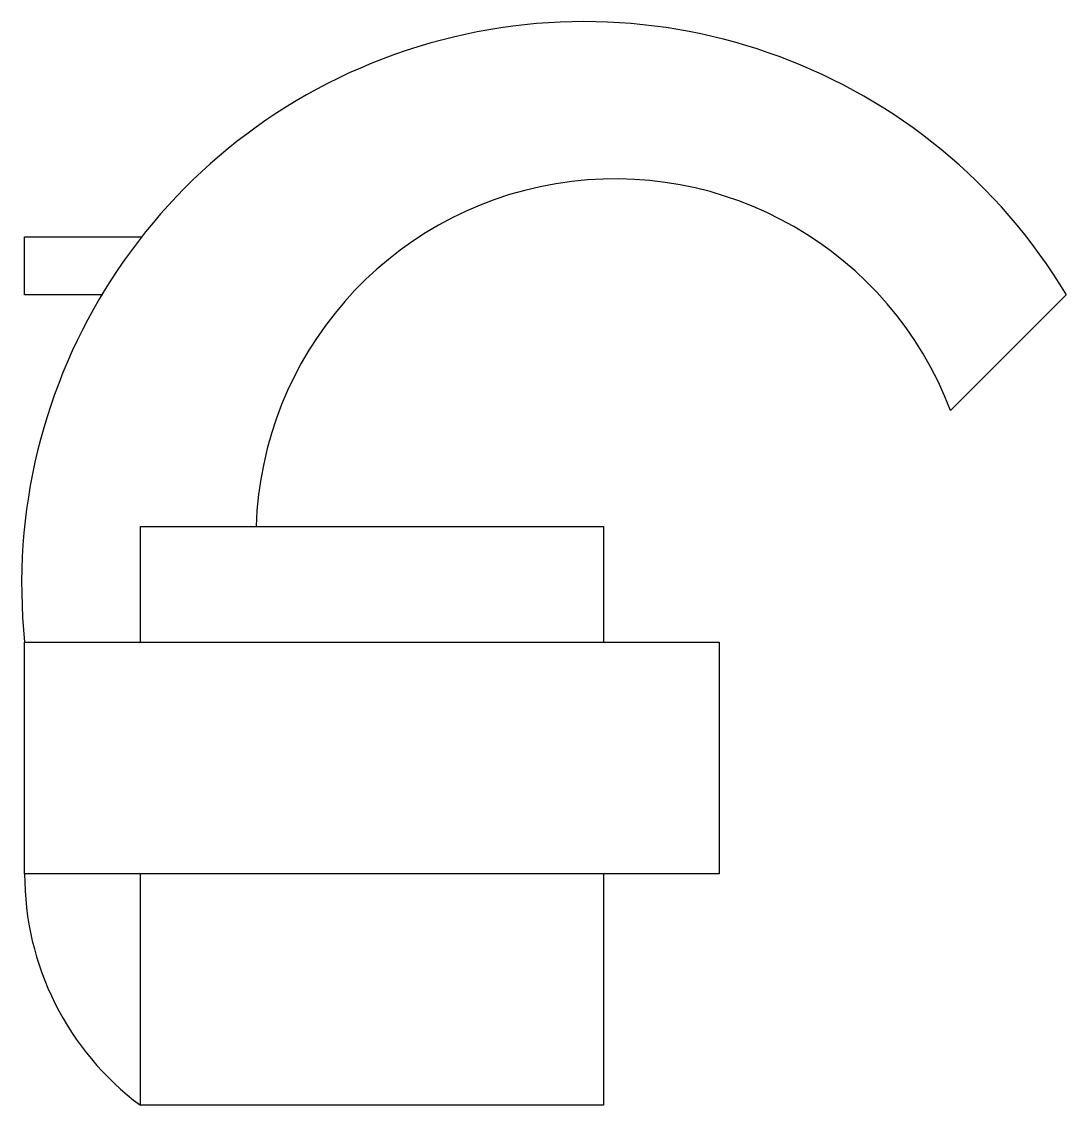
# Model space of a CAD drawing. Extents: x -1.51 to 3, y 0 to 4.68.
import ezdxf

# ---------------------------------------------------------------- set-up
doc = ezdxf.new("R2010")
doc.units = 0
doc.header["$MEASUREMENT"] = 0
doc.layers.get('0').update_dxf_attribs({"linetype": 'CONTINUOUS'})

msp = doc.modelspace()

# ---------------------------------------------------------------- linework, layer by layer
for p, q in [((-1.5, 3.75), (-0.9921, 3.75)), ((-1.5, 3.5), (-1.5, 3.75)), ((-1.1622, 3.5), (-1.5, 3.5)), ((3, 3.5), (2.5, 3)), ((-1, 2.5), (1, 2.5)), ((-1, 2), (-1, 2.5)), ((1, 2.5), (1, 2)), ((-1, 0), (-1, 1)), ((1, 1), (1, 0)), ((1, 0), (-1, 0))]:
    msp.add_line(p, q)
msp.add_lwpolyline([(-1.5, 1), (-1.5, 2), (1.5, 2), (1.5, 1)], close=True)
for centre, radius, start, end in [((0.9167, 2.25), 2.4296, 30.9638, 185.9061), ((1.05, 2.45), 1.5508, 20.7722, 178.1524), ((-0.2588, 0.9956), 1.2412, 179.7973, 233.3328)]:
    msp.add_arc(centre, radius, start, end)

doc.saveas('drawing.dxf')
